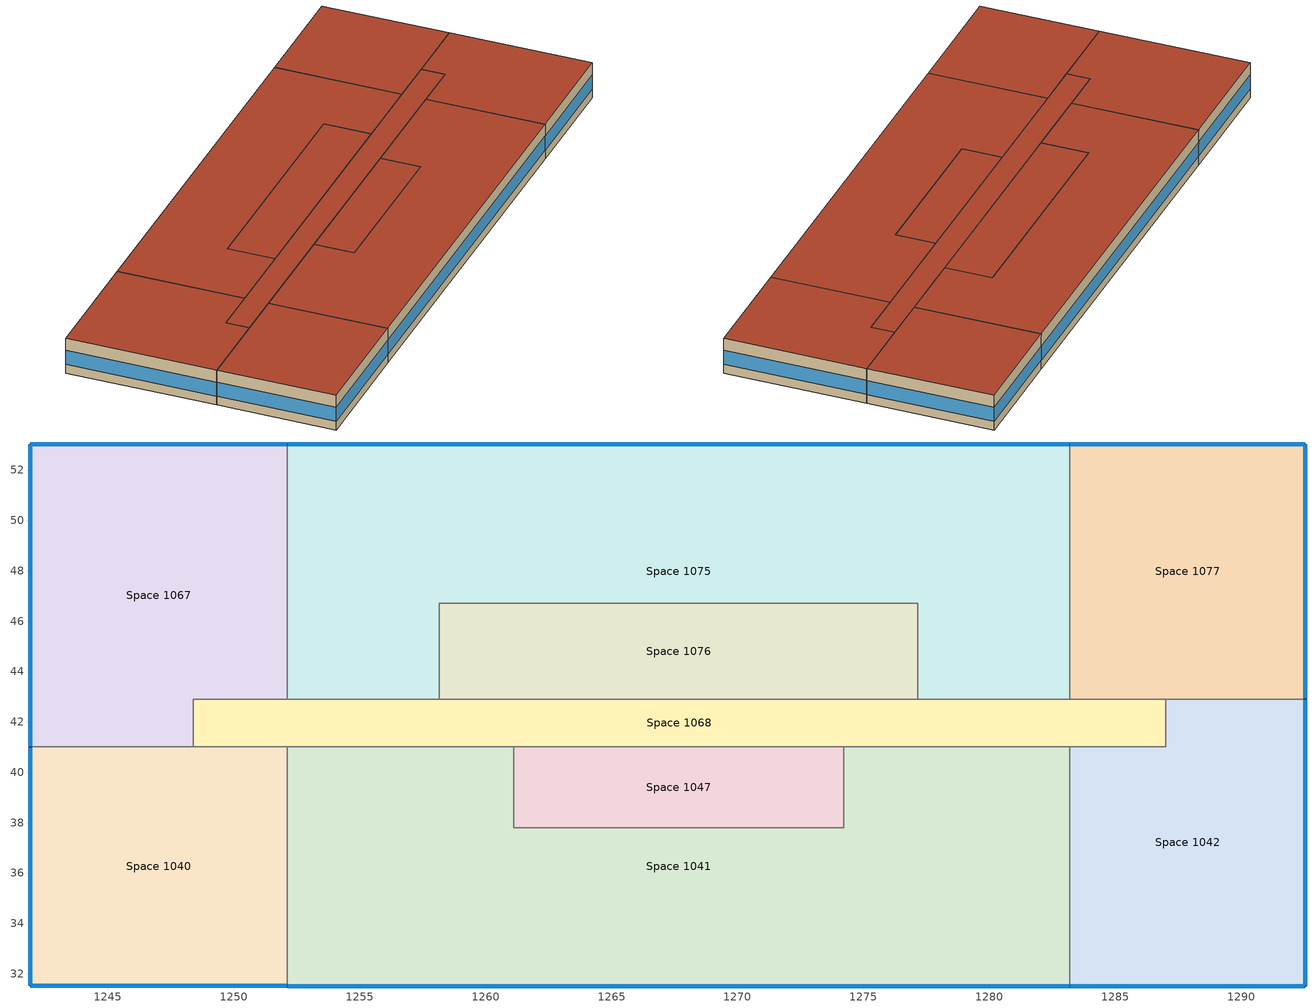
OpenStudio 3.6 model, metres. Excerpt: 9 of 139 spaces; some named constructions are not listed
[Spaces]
Space 1040
 floor adiabatic (Interior Floor): 1252.12,41 1252.12,31.51 1241.92,31.51 1241.92,41 z180
 wall outside: 1241.92,41 1241.92,31.51 1252.12,31.51 z180:183
 wall to Space 1067: 1248.4,41 1241.92,41 z180:183
 wall to Space 1068: 1252.12,41 1248.4,41 z180:183
 wall to Space 1041: 1252.12,31.51 1252.12,41 z180:183
 window: 1241.92,40.98 1241.92,31.54 / 1241.94,31.51 1252.1,31.51 z180.76:181.97
 roof outside: 1252.12,31.51 1252.12,41 1241.92,41 1241.92,31.51 z183
Space 1041
 floor adiabatic (Interior Floor): 1283.2,41 1283.2,31.51 1252.12,31.51 1252.12,41 1261.11,41 1261.11,37.8 1274.21,37.8 1274.21,41 z180
 wall outside: 1252.12,31.51 1283.2,31.51 z180:183
 wall to Space 1068: 1261.11,41 1252.12,41 / 1283.2,41 1274.21,41 z180:183
 wall to Space 1047: 1274.21,41 1274.21,37.8 1261.11,37.8 1261.11,41 z180:183
 wall to Space 1042: 1283.2,31.51 1283.2,41 z180:183
 window: 1252.15,31.51 1283.17,31.51 z180.76:181.96
 roof outside: 1283.2,31.51 1283.2,41 1274.21,41 1274.21,37.8 1261.11,37.8 1261.11,41 1252.12,41 1252.12,31.51 z183
Space 1042
 floor adiabatic (Interior Floor): 1292.55,42.9 1292.55,31.51 1283.2,31.51 1283.2,41 1287,41 1287,42.9 z180
 wall outside: 1283.2,31.51 1292.55,31.51 1292.55,42.9 z180:183
 wall to Space 1068: 1287,42.9 1287,41 1283.2,41 z180:183
 wall to Space 1077: 1292.55,42.9 1287,42.9 z180:183
 window: 1292.55,31.54 1292.55,42.88 / 1283.22,31.51 1292.52,31.51 z180.76:181.97
 roof outside: 1292.55,31.51 1292.55,42.9 1287,42.9 1287,41 1283.2,41 1283.2,31.51 z183
Space 1047
 floor adiabatic (Interior Floor): 1274.21,41 1274.21,37.8 1261.11,37.8 1261.11,41 z180
 wall to Space 1068: 1274.21,41 1261.11,41 z180:183
 roof outside: 1274.21,37.8 1274.21,41 1261.11,41 1261.11,37.8 z183
Space 1067
 floor adiabatic (Interior Floor): 1252.12,53.03 1252.12,42.9 1248.4,42.9 1248.4,41 1241.92,41 1241.92,53.03 z180
 wall outside: 1252.12,53.03 1241.92,53.03 1241.92,41 z180:183
 wall to Space 1075: 1252.12,42.9 1252.12,53.03 z180:183
 wall to Space 1068: 1248.4,41 1248.4,42.9 1252.12,42.9 z180:183
 window: 1252.1,53.03 1241.94,53.03 / 1241.92,53.01 1241.92,41.03 z180.76:181.97
 roof outside: 1248.4,41 1248.4,42.9 1252.12,42.9 1252.12,53.03 1241.92,53.03 1241.92,41 z183
Space 1068
 floor adiabatic (Interior Floor): 1287,42.9 1287,41 1248.4,41 1248.4,42.9 z180
 wall to Space 1075: 1258.16,42.9 1252.12,42.9 / 1283.2,42.9 1279.02,42.9 1277.16,42.9 z180:183
 wall to Space 1076: 1277.16,42.9 1259.99,42.9 1258.16,42.9 z180:183
 wall to Space 1077: 1287,42.9 1283.2,42.9 z180:183
 roof outside: 1287,41 1287,42.9 1248.4,42.9 1248.4,41 z183
Space 1075
 floor adiabatic (Interior Floor): 1283.2,53.03 1283.2,42.9 1277.16,42.9 1277.16,46.7 1258.16,46.7 1258.16,42.9 1252.12,42.9 1252.12,53.03 z180
 wall outside: 1283.2,53.03 1252.12,53.03 z180:183
 wall to Space 1076: 1258.16,42.9 1258.16,46.7 1277.16,46.7 1277.16,42.9 z180:183
 wall to Space 1077: 1283.2,42.9 1283.2,53.03 z180:183
 window: 1283.17,53.03 1252.15,53.03 z180.76:181.96
 roof outside: 1283.2,42.9 1283.2,53.03 1252.12,53.03 1252.12,42.9 1258.16,42.9 1258.16,46.7 1277.16,46.7 1277.16,42.9 z183
Space 1076
 floor adiabatic (Interior Floor): 1277.16,46.7 1277.16,42.9 1258.16,42.9 1258.16,46.7 z180
 roof outside: 1277.16,42.9 1277.16,46.7 1258.16,46.7 1258.16,42.9 z183
Space 1077
 floor adiabatic (Interior Floor): 1292.55,53.03 1292.55,42.9 1283.2,42.9 1283.2,53.03 z180
 wall outside: 1292.55,42.9 1292.55,53.03 1283.2,53.03 z180:183
 window: 1292.55,42.93 1292.55,53.01 / 1292.52,53.03 1283.22,53.03 z180.76:181.97
 roof outside: 1292.55,42.9 1292.55,53.03 1283.2,53.03 1283.2,42.9 z183
[Schedule:Day]
NECB-C-Occupancy Sun|Hol Day: 10, 0, 0, 11, 0, 0.1, 13, 0, 0.2, 18, 0, 0.4, 19, 0, 0.2, 24, 0, 0
NECB-C-Occupancy Sat Day: 8, 0, 0, 9, 0, 0.1, 10, 0, 0.2, 11, 0, 0.5, 12, 0, 0.6, 13, 0, 0.8, 16, 0, 0.9, 17, 0, 0.8, 18, 0, 0.7, 19, 0, 0.5, 21, 0, 0.2, 24, 0, 0
NECB-C-Occupancy Default|Wkdy Day: 8, 0, 0, 9, 0, 0.1, 10, 0, 0.2, 12, 0, 0.5, 16, 0, 0.7, 17, 0, 0.8, 18, 0, 0.7, 19, 0, 0.5, 21, 0, 0.3, 24, 0, 0
NECB-C-Lighting Sun|Hol Day; NECB-C-Electric-Equipment Sun|Hol Day: 10, 0, 0.05, 11, 0, 0.5, 18, 0, 0.9, 19, 0, 0.6, 24, 0, 0.05
NECB-C-Lighting Sat Day; NECB-C-Lighting Default|Wkdy Day; NECB-C-Electric-Equipment Sat Day; NECB-C-Electric-Equipment Default|Wkdy Day: 8, 0, 0.05, 9, 0, 0.5, 19, 0, 0.9, 20, 0, 0.6, 21, 0, 0.5, 24, 0, 0.05
NECB-E-Occupancy Sun|Hol Day: 24, 0, 0
NECB-E-Occupancy Sat Day: 9, 0, 0, 13, 0, 0.2, 17, 0, 0.1, 24, 0, 0
NECB-E-Occupancy Default|Wkdy Day: 8, 0, 0, 9, 0, 0.2, 10, 0, 0.7, 14, 0, 0.9, 15, 0, 0.5, 16, 0, 0.9, 18, 0, 0.8, 19, 0, 0.2, 24, 0, 0
NECB-E-Lighting Sun|Hol Day; NECB-E-Electric-Equipment Sun|Hol Day: 24, 0, 0.05
NECB-E-Lighting Sat Day; NECB-E-Electric-Equipment Sat Day: 9, 0, 0.05, 10, 0, 0.5, 15, 0, 0.9, 16, 0, 0.7, 17, 0, 0.5, 24, 0, 0.05
NECB-E-Lighting Default|Wkdy Day; NECB-E-Electric-Equipment Default|Wkdy Day: 8, 0, 0.05, 9, 0, 0.4, 10, 0, 0.7, 18, 0, 0.9, 19, 0, 0.4, 24, 0, 0.05
